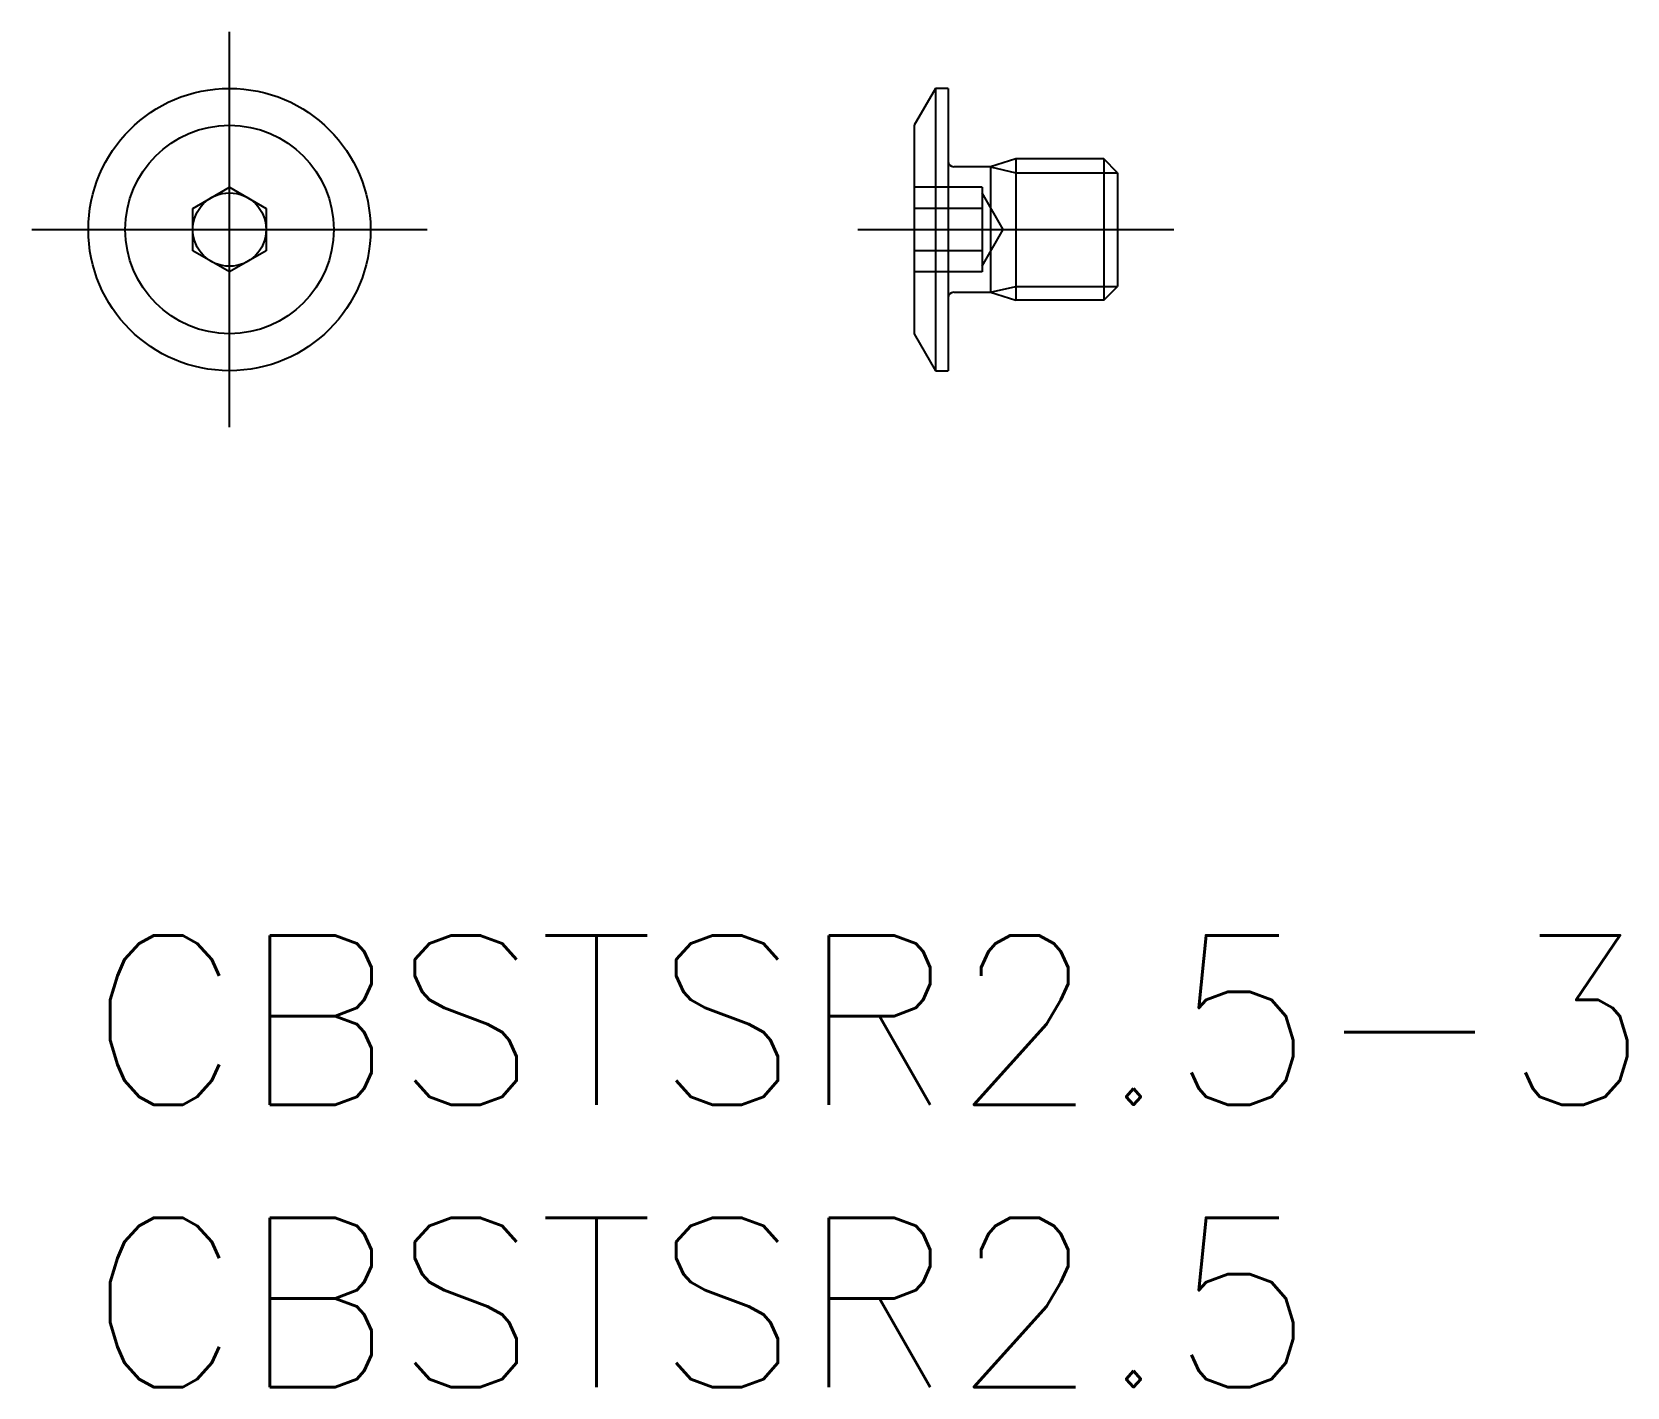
# Model space of a CAD drawing. Extents: x -1 to 27.3, y -8 to 16.
import ezdxf

# ---------------------------------------------------------------- set-up
doc = ezdxf.new("R2010")
doc.units = 0
doc.header["$LTSCALE"] = 0.5
doc.linetypes.add('CENTER', pattern=[50.8, 31.75, -6.35, 6.35, -6.35])
doc.linetypes.add('DASHED', pattern=[19.05, 12.7, -6.35])
for name, color, linetype in [('MSM_CENTER', 1, 'CENTER'), ('MSM_CONTINUOUS', 7, 'CONTINUOUS'), ('MSM_DASHED', 4, 'DASHED'), ('MSM_NARROW', 5, 'CONTINUOUS'), ('MSM_PART_NUMBER', 7, 'CONTINUOUS')]:
    doc.layers.add(name, color=color, linetype=linetype)
doc.styles.get("Standard").update_dxf_attribs({"font": 'txt.shx', "height": 3, "bigfont": 'bigfont.shx'})

msp = doc.modelspace()

# ---------------------------------------------------------------- linework, layer by layer
at = {"layer": 'MSM_CENTER'}
for p, q in [((2.5, 9), (2.5, 16)), ((-1, 12.5), (6, 12.5)), ((13.631, 12.5), (19.231, 12.5))]:
    msp.add_line(p, q, dxfattribs=at)
at = {"layer": 'MSM_CONTINUOUS'}
for p, q in [((15.009, 15), (14.631, 14.346)), ((15.231, 15), (15.009, 15)), ((15.009, 15), (15.009, 10)), ((15.231, 15), (15.231, 10)), ((14.631, 14.346), (14.631, 10.654)), ((15.981, 13.612), (15.331, 13.612)), ((16.431, 13.75), (15.981, 13.612)), ((15.981, 13.612), (15.981, 11.388)), ((16.431, 13.75), (16.431, 11.25)), ((17.987, 13.75), (16.431, 13.75)), ((18.231, 13.507), (17.987, 13.75)), ((17.987, 13.75), (17.987, 11.25)), ((18.231, 13.507), (18.231, 11.493)), ((1.85, 12.875), (2.5, 13.251)), ((2.5, 13.251), (3.15, 12.875)), ((1.85, 12.125), (1.85, 12.875)), ((3.15, 12.875), (3.15, 12.125)), ((2.5, 11.749), (1.85, 12.125)), ((3.15, 12.125), (2.5, 11.749)), ((15.331, 11.388), (15.981, 11.388)), ((15.981, 11.388), (16.431, 11.25)), ((17.987, 11.25), (18.231, 11.493)), ((17.987, 11.25), (16.431, 11.25)), ((14.631, 10.654), (15.009, 10)), ((15.009, 10), (15.231, 10))]:
    msp.add_line(p, q, dxfattribs=at)
for radius in [2.5, 1.846, 0.65]:
    msp.add_circle((2.5, 12.5), radius, dxfattribs=at)
for centre, start, end in [((15.331, 13.712), 180, 270), ((15.331, 11.288), 90, 180)]:
    msp.add_arc(centre, 0.1, start, end, dxfattribs=at)
at = {"layer": 'MSM_DASHED'}
for p, q in [((15.831, 13.251), (14.631, 13.251)), ((15.831, 13.251), (15.831, 11.749)), ((16.206, 12.5), (15.831, 13.15)), ((15.831, 12.875), (14.631, 12.875)), ((15.831, 11.85), (16.206, 12.5)), ((15.831, 12.125), (14.631, 12.125)), ((15.831, 11.749), (14.631, 11.749))]:
    msp.add_line(p, q, dxfattribs=at)
at = {"layer": 'MSM_NARROW'}
for p, q in [((15.981, 13.612), (16.431, 13.507)), ((16.431, 13.507), (18.231, 13.507)), ((15.981, 11.388), (16.431, 11.493)), ((16.431, 11.493), (18.231, 11.493))]:
    msp.add_line(p, q, dxfattribs=at)

# ---------------------------------------------------------------- texts
at = {"layer": 'MSM_PART_NUMBER'}
for s, p in [('CBSTSR2.5-3', (0, -3)), ('CBSTSR2.5', (0, -8))]:
    msp.add_text(s, height=3, dxfattribs=at).set_placement(p)

doc.saveas('drawing.dxf')
